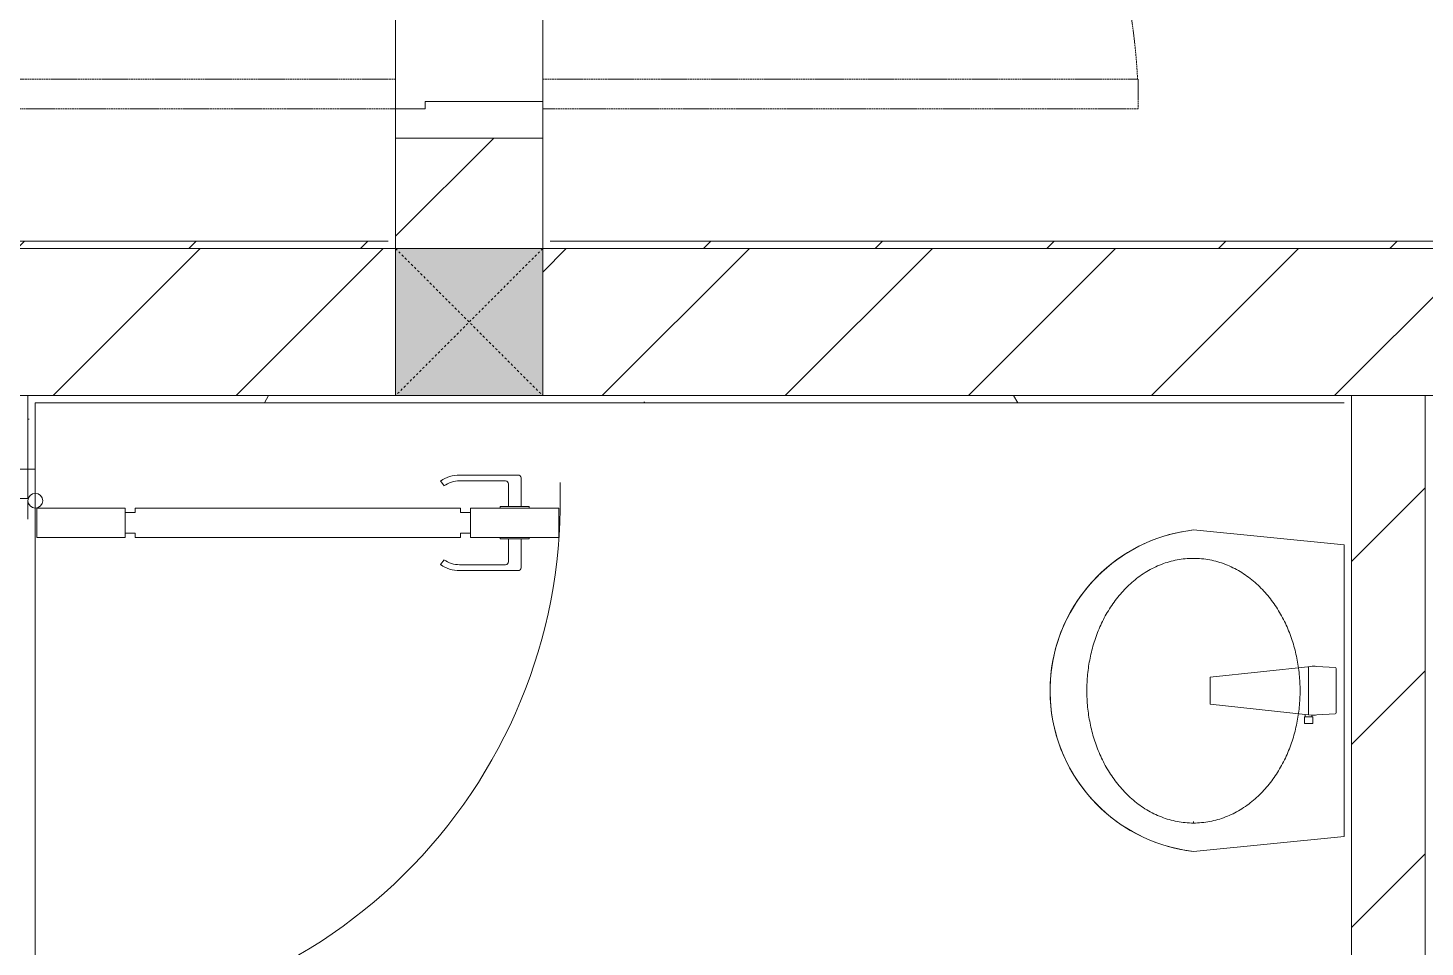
# Model space of a CAD drawing. Header units: millimetres. Extents: x 5356 to 209803, y -16346 to 109894.
# Drawn here: x 55953 to 57853, y 32587 to 33837 of the extents above; entities that cross this region are included whole.
import ezdxf

# ---------------------------------------------------------------- set-up
doc = ezdxf.new("R2010")
doc.units = ezdxf.units.MM
for name, pattern in [('Dash', [6, 3, -3]), ('Grid Line', [22.225, 12.7, -3.175, 3.175, -3.175]), ('NET VAN', [1.06, 0.53, -0.53])]:
    doc.linetypes.add(name, pattern=pattern)
for name, color, linetype, lineweight in [('0-1', 7, 'Continuous', 5), ('A-DETL-GENF-1', 9, 'Continuous', 9), ('A-DETL-GENF-2', 9, 'NET VAN', 9), ('A-DOOR', 31, 'Continuous', 9), ('A-DOOR-1', 9, 'Continuous', 9), ('A-DOOR-FRAM', 31, 'Continuous', 9), ('A-WALL', 113, 'Continuous', 9), ('A-WALL-1', 253, 'Continuous', 18), ('A-WALL-2', 9, 'Continuous', 9), ('A-WALL-3', 113, 'Continuous', 18), ('A-WALL-PATT-1', 10, 'Continuous', 9), ('A-WALL-PATT-3', 111, 'Continuous', 9), ('I-WALL-1', 253, 'Continuous', 18), ('I-WALL-2', 9, 'Continuous', 9), ('I-WALL-3', 2, 'Continuous', 18), ('P-SANR-FIXT-1', 9, 'Continuous', 9), ('P-SANR-FIXT-2', 221, 'Continuous', 9), ('S-COLS', 52, 'Continuous', 9), ('S-COLS-1', 254, 'Continuous', 5), ('S-COLS-4', 52, 'Continuous', 18), ('S-COLS-5', 52, 'Dash', 9), ('S-COLS-HDLN', 52, 'Dash', 9), ('S-GRID-1', 1, 'Grid Line', 9)]:
    doc.layers.add(name, color=color, linetype=linetype, lineweight=lineweight)
pattern_1 = [(45, (0, 0), (-124.4508, 124.4508), [])]
pattern_2 = [(0, (0, 0), (894.08, 223.52), [73.762, -596.798, 73.762, -596.798, -3576.32]), (0, (0, 0), (894.08, 223.52), [-1341.12, 73.762, -1267.358, 73.762, -596.798, -1564.64]), (0, (0, 0), (894.08, 223.52), [-3352.8, 73.762, -373.278, 73.762, -1043.838]), (120, (335.28, 111.76), (-640.614, 662.536), [73.762, -596.798, 73.762, -4173.118]), (120, (335.28, 111.76), (-640.614, 662.536), [-744.322, -596.798, 73.762, -1267.358, -2235.2]), (120, (335.28, 111.76), (-640.614, 662.536), [-2682.24, 73.762, -596.798, 73.762, -1490.878]), (120, (335.28, 111.76), (-640.614, 662.536), [-3426.562, -373.278, 73.762, -1043.838]), (240, (447.04, 558.8), (-253.466, -886.056), [73.762, -596.798, 73.762, -4173.118]), (240, (447.04, 558.8), (-253.466, -886.056), [-744.322, -596.798, 73.762, -1267.358, -2235.2]), (240, (447.04, 558.8), (-253.466, -886.056), [-2682.24, 73.762, -596.798, 73.762, -1490.878]), (240, (447.04, 558.8), (-253.466, -886.056), [-3426.562, -373.278, 73.762, -1043.838])]
pattern_3 = [(45, (0, 0), (-116.67262, 116.67262), [])]

# ---------------------------------------------------------------- blocks, each defined once
blk = doc.blocks.new('DOOR_CW_01 CANH MO-PANEL KINH - DIG_02-800x2200-CỬA NHÔM KÍNH-400864-TKCS_MB ĐỊNH VỊ MỐC TỌA ĐỘ CÔNG TRÌNH')
at = {"layer": 'A-DETL-GENF-1'}
for p, q in [((-347, 772), (-307, 772)), ((-347, 652), (-347, 772)), ((-307, 772), (-307, 652)), ((-349, 731.8), (-347, 731.8)), ((-349, 692.2), (-349, 731.8)), ((-347, 692.2), (-347, 731.8)), ((-307, 692.2), (-307, 731.8)), ((-305, 731.8), (-307, 731.8)), ((-305, 692.2), (-305, 731.8)), ((-392, 637), (-392, 716.5)), ((-349, 720.5), (-388, 720.5)), ((-349, 703.5), (-380, 703.5)), ((-305, 720.5), (-266, 720.5)), ((-305, 703.5), (-274, 703.5)), ((-262, 637), (-262, 716.5)), ((-384, 699.5), (-384, 637)), ((-347, 692.2), (-349, 692.2)), ((-307, 692.2), (-305, 692.2)), ((-270, 699.5), (-270, 637)), ((-307, 652), (-347, 652)), ((-313, 652), (-341, 652)), ((-341, 652), (-341, 638)), ((-313, 638), (-313, 652)), ((-347, 638), (-341, 638)), ((-347, 638), (-347, 196)), ((-307, 638), (-313, 638)), ((-307, 196), (-307, 638)), ((-383.9, 611.2), (-377.3, 615.8)), ((-270.1, 611.2), (-276.7, 615.8)), ((-347, 196), (-341, 196)), ((-341, 196), (-341, 182)), ((-307, 196), (-313, 196)), ((-313, 182), (-313, 196)), ((-307, 182), (-347, 182)), ((-347, 182), (-347, 62)), ((-341, 182), (-313, 182)), ((-307, 62), (-307, 182)), ((-347, 62), (-307, 62))]:
    blk.add_line(p, q, dxfattribs=at)
blk.add_circle((-357, 60), 10, dxfattribs=at)
for centre, radius, start, end in [((-357, 60), 714, 360, 92), ((-388, 716.5), 4, 90, 180), ((-380, 699.5), 4, 90, 180), ((-274, 699.5), 4, 0, 90), ((-266, 716.5), 4, 0, 90), ((-347, 637), 45, 180, 215), ((-347, 637), 37, 180, 215), ((-307, 637), 37, 325, 0), ((-307, 637), 45, 325, 0)]:
    blk.add_arc(centre, radius, start, end, dxfattribs=at)
at = {"layer": 'A-DOOR-1'}
for p, q in [((-360, 50), (-400, 50)), ((-400, 50), (-400, -50)), ((-360, 0), (-360, 50)), ((-357, 50), (-332, 50)), ((400, 50), (360, 50)), ((360, 50), (360, 0)), ((400, -50), (400, 50)), ((-350, 0), (-360, 0)), ((-350, -50), (-350, 0)), ((360, 0), (350, 0)), ((350, 0), (350, -50)), ((-400, -50), (-350, -50)), ((350, -50), (400, -50))]:
    blk.add_line(p, q, dxfattribs=at)
blk = doc.blocks.new('bonruatreo - Chậu rửa-348246-TKCS_MB ĐỊNH VỊ MỐC TỌA ĐỘ CÔNG TRÌNH')
at = {"layer": 'P-SANR-FIXT-1'}
for p, q in [((-218.6, 205), (-198.4, 0)), ((-177.8, 205), (-180.6, 205)), ((198.4, 0), (218.6, 205)), ((-198.4, 0), (198.4, 0)), ((165, 0), (-165, 0))]:
    blk.add_line(p, q, dxfattribs=at)
at = {"layer": 'P-SANR-FIXT-1', "flags": 128}
blk.add_lwpolyline([(-218.6, 205), (-217.4, 213.7), (-215.9, 222.4), (-214, 231), (-211.8, 239.5), (-209.3, 247.9), (-206.4, 256.2), (-203.2, 264.4), (-199.6, 272.5), (-195.8, 280.4), (-191.6, 288.1), (-187.1, 295.7), (-182.3, 303.1), (-177.3, 310.3), (-171.9, 317.3), (-166.3, 324.1), (-160.4, 330.6), (-154.2, 336.9), (-147.8, 342.9), (-141.2, 348.7), (-134.3, 354.2), (-127.3, 359.4), (-120, 364.4), (-112.5, 369), (-104.9, 373.4), (-97.1, 377.4), (-89.1, 381.2), (-81, 384.6), (-72.7, 387.6), (-64.4, 390.4), (-55.9, 392.8), (-47.3, 394.8), (-38.7, 396.6), (-30, 397.9), (-21.3, 399), (-12.5, 399.6), (-3.7, 400), (5.1, 399.9), (13.9, 399.6), (22.6, 398.8), (31.4, 397.8), (40.1, 396.3), (48.7, 394.5), (57.2, 392.4), (65.7, 390), (74, 387.2), (82.2, 384.1), (90.3, 380.6), (98.3, 376.8), (106.1, 372.7), (113.7, 368.3), (121.1, 363.6), (128.4, 358.7), (135.4, 353.4), (142.2, 347.8), (148.8, 342), (155.2, 335.9), (161.3, 329.6), (167.2, 323), (172.8, 316.2), (178.1, 309.2), (183.1, 302), (187.8, 294.6), (192.2, 287), (196.4, 279.2), (200.2, 271.3), (203.7, 263.2), (206.8, 255), (209.7, 246.6), (212.2, 238.2), (214.3, 229.7), (216.1, 221.1), (217.6, 212.4), (218.6, 205)], dxfattribs=at)
at = {"layer": 'P-SANR-FIXT-1'}
blk.add_arc((0, 180), 220, 6.525, 173.475, dxfattribs=at)
for points in [[(-180, 205), (-180, 212.4), (-178.6, 227.3), (-172.4, 248.8), (-162.5, 268.9), (-149.4, 287), (-133.8, 303), (-116.1, 316.6), (-96.9, 327.9), (-76.5, 336.8), (-55.2, 343.5), (-33.3, 347.9), (-11.2, 350.1), (11.1, 350.1), (33.3, 347.9), (55.2, 343.5), (76.5, 336.8), (96.9, 327.9), (116.1, 316.6), (133.8, 302.9), (149.5, 287), (162.5, 268.8), (172.4, 248.8), (178.6, 227.3), (180, 212.4), (180, 205)], [(180, 205), (180, 197.6), (178.6, 182.7), (172.4, 161.2), (162.5, 141.2), (149.5, 123), (133.8, 107.1), (116.1, 93.4), (96.9, 82.1), (76.5, 73.2), (55.2, 66.5), (33.3, 62.1), (11.1, 59.9), (-11.2, 59.9), (-33.3, 62.1), (-55.2, 66.5), (-76.5, 73.2), (-96.9, 82.1), (-116.1, 93.4), (-133.8, 107), (-149.4, 123), (-162.5, 141.1), (-172.4, 161.2), (-178.6, 182.7), (-180, 197.6), (-180, 205)]]:
    blk.add_open_spline(points, degree=3, dxfattribs=at)
at = {"layer": 'P-SANR-FIXT-2'}
for p, q in [((-18.5, 182.5), (-32.2, 52.9)), ((18.5, 182.5), (-18.5, 182.5)), ((33, 45.4), (18.5, 182.5)), ((-35.6, 54.2), (-44.7, 54.2)), ((-44.7, 54.2), (-44.7, 42.8)), ((-44.7, 42.8), (-35.6, 42.8)), ((-35.6, 52.9), (-35.6, 54.2)), ((-32.2, 52.9), (-35.6, 52.9)), ((-35.6, 44.2), (-35.6, 52.9)), ((-35.6, 42.8), (-35.6, 44.2)), ((-35.6, 44.2), (-33.1, 44.2)), ((-32.2, 52.9), (-33.1, 44.2)), ((32.7, 48.5), (-32.7, 48.5)), ((-33, 37.3), (-31.4, 12.2)), ((31.4, 12.2), (33, 37.3)), ((-30.2, 11), (30.2, 11))]:
    blk.add_line(p, q, dxfattribs=at)
for centre, radius, start, end in [((5.5, 41.4), 38.7, 175.8543, 186.034), ((-5.5, 41.4), 38.7, 353.966, 6.034), ((-30.1, 12.3), 1.3, 183.5997, 268.7722), ((30.1, 12.3), 1.3, 271.2278, 356.4003)]:
    blk.add_arc(centre, radius, start, end, dxfattribs=at)
blk = doc.blocks.new('NCV_TKTC_TANG 1_rvt-1-TKCS_MB ĐỊNH VỊ MỐC TỌA ĐỘ CÔNG TRÌNH')
at = {"layer": 'A-WALL-PATT-1'}
h = blk.add_hatch(dxfattribs=at)
h.set_pattern_fill('FP_4', color=256, style=0, pattern_type=2)
h.set_pattern_definition(pattern_2)
h.paths.add_polyline_path([(55962.6, 31336.9), (55962.6, 32436.9), (55952.6, 32436.9), (55952.6, 31336.9)])
h.paths.add_polyline_path([(55952.6, 33236.9), (55962.6, 33236.9), (55962.6, 33336.9), (55952.6, 33336.9), (55952.6, 33236.9)])
h = blk.add_hatch(dxfattribs=at)
h.set_pattern_fill('FP_4', color=256, style=0, pattern_type=2)
h.set_pattern_definition(pattern_2)
h.paths.add_polyline_path([(57405.1, 33326.9), (57752.6, 33326.9), (57752.6, 33336.9), (55962.6, 33336.9), (55962.6, 33326.9), (56799.9, 33326.9)])
h = blk.add_hatch(dxfattribs=at)
h.set_pattern_fill('FP_2', color=256, style=0, pattern_type=2)
h.set_pattern_definition(pattern_1)
h.paths.add_polyline_path([(57848.4, 28936.9), (57852.6, 28936.9), (57852.6, 31236.9), (57752.6, 31236.9), (57752.6, 28936.9)])
h.paths.add_polyline_path([(57757.3, 31336.9), (57852.6, 31336.9), (57852.6, 33336.9), (57752.6, 33336.9), (57752.6, 31336.9)])
at = {"layer": 'A-WALL-1'}
for p, q in [((57752.6, 33336.9), (57752.6, 31346.9)), ((57852.6, 33336.9), (57752.6, 33336.9)), ((57852.6, 31336.9), (57852.6, 33336.9))]:
    blk.add_line(p, q, dxfattribs=at)
at = {"layer": 'A-WALL-2'}
blk.add_line((55952.6, 33336.9), (55952.6, 33236.9), dxfattribs=at)
at = {"layer": 'I-WALL-1'}
for p, q in [((55962.6, 33336.9), (55952.6, 33336.9)), ((57752.6, 33336.9), (55962.6, 33336.9)), ((55962.6, 33236.9), (55962.6, 33326.9)), ((55962.6, 33326.9), (57742.6, 33326.9)), ((57752.6, 33326.9), (57752.6, 33336.9)), ((57852.6, 33326.9), (57852.6, 31336.9)), ((55952.6, 33236.9), (55962.6, 33236.9))]:
    blk.add_line(p, q, dxfattribs=at)
at = {"layer": 'I-WALL-2'}
blk.add_line((55962.6, 33236.9), (55962.6, 32436.9), dxfattribs=at)
at = {"layer": 'A-DOOR-1', "rotation": 269.9999999999989}
blk.add_blockref('DOOR_CW_01 CANH MO-PANEL KINH - DIG_02-800x2200-CỬA NHÔM KÍNH-400864-TKCS_MB ĐỊNH VỊ MỐC TỌA ĐỘ CÔNG TRÌNH', (55902.6, 32836.9), dxfattribs=at)
at = {"layer": 'P-SANR-FIXT-1', "rotation": 90.00000000000026}
blk.add_blockref('bonruatreo - Chậu rửa-348246-TKCS_MB ĐỊNH VỊ MỐC TỌA ĐỘ CÔNG TRÌNH', (57742.6, 32935.6), dxfattribs=at)
blk = doc.blocks.new('FD_07 - FD_07-1700x2200-CỬA ĐI 2 CÁNH-910693-TKCS_MB ĐỊNH VỊ MỐC TỌA ĐỘ CÔNG TRÌNH')
at = {"layer": 'A-DETL-GENF-2'}
for p, q in [((-810, 910), (-810, 100)), ((-770, 910), (-810, 910)), ((-770, 100), (-770, 910)), ((770, 100), (770, 910)), ((770, 910), (810, 910)), ((810, 910), (810, 100)), ((-810, 100), (-770, 100)), ((810, 100), (770, 100)), ((-810, -910), (-810, -100)), ((-810, -100), (-770, -100)), ((-770, -100), (-770, -910)), ((810, -100), (770, -100)), ((770, -100), (770, -910)), ((810, -910), (810, -100)), ((-770, -910), (-810, -910)), ((770, -910), (810, -910))]:
    blk.add_line(p, q, dxfattribs=at)
for centre, start, end in [((-810, 100), 0, 87.1694), ((810, 100), 92.8306, 180), ((-810, -100), 272.8306, 360), ((810, -100), 180, 267.1694)]:
    blk.add_arc(centre, 810, start, end, dxfattribs=at)
at = {"layer": 'A-DOOR'}
for p, q in [((-810, 100), (810, 100)), ((800, -100), (-800, -100))]:
    blk.add_line(p, q, dxfattribs=at)
at = {"layer": 'A-DOOR-FRAM'}
for p, q in [((-810, 100), (-850, 100)), ((-850, 100), (-850, -100)), ((-810, 60), (-810, 100)), ((850, 100), (810, 100)), ((810, 100), (810, 60)), ((850, -100), (850, 100)), ((-800, 60), (-810, 60)), ((-800, -100), (-800, 60)), ((810, 60), (800, 60)), ((800, 60), (800, -100)), ((-850, -100), (-800, -100)), ((800, -100), (850, -100))]:
    blk.add_line(p, q, dxfattribs=at)
blk = doc.blocks.new('G1_SOF - BO TRU - 200x200-3050151-TKCS_MB ĐỊNH VỊ MỐC TỌA ĐỘ CÔNG TRÌNH')
at = {"layer": 'S-COLS-HDLN'}
for p, q in [((-100, 100), (100, -100)), ((100, 100), (-100, -100))]:
    blk.add_line(p, q, dxfattribs=at)

msp = doc.modelspace()

# ---------------------------------------------------------------- hatches: boundary and pattern name
at = {"layer": 'A-WALL-PATT-3'}
h = msp.add_hatch(dxfattribs=at)
h.set_pattern_fill('FP_1', color=256, style=0, pattern_type=2)
h.set_pattern_definition(pattern_1)
h.paths.add_polyline_path([(56652.6, 33536.9), (56652.6, 33687.1), (56452.6, 33687.1), (56452.6, 33536.9)])
h.paths.add_polyline_path([(56492.6, 35387.1), (56652.6, 35387.1), (56652.6, 35537.4), (56452.6, 35537.4), (56452.6, 35387.1)])
h = msp.add_hatch(dxfattribs=at)
h.set_pattern_fill('FP_8', color=256, style=0, pattern_type=2)
h.set_pattern_definition(pattern_3)
h.paths.add_polyline_path([(56442.6, 33536.9), (56442.6, 33546.9), (52427.6, 33546.9), (52427.6, 33536.9), (56194.7, 33536.9)])
h.paths.add_polyline_path([(44452.6, 33536.9), (51337.6, 33536.9), (51337.6, 33546.9), (44452.6, 33546.9)])
h = msp.add_hatch(dxfattribs=at)
h.set_pattern_fill('FP_1', color=256, style=0, pattern_type=2)
h.set_pattern_definition(pattern_1)
h.paths.add_polyline_path([(57707.7, 33336.9), (59537.6, 33336.9), (59537.6, 33536.9), (56652.6, 33536.9), (56652.6, 33336.9), (57405.1, 33336.9)])
h.paths.add_polyline_path([(52927.6, 33336.9), (56452.6, 33336.9), (56452.6, 33536.9), (52927.6, 33536.9)])
h.paths.add_polyline_path([(60727.6, 33336.9), (60727.6, 33536.9), (60627.6, 33536.9), (60627.6, 33336.9)])
h = msp.add_hatch(dxfattribs=at)
h.set_pattern_fill('FP_8', color=256, style=0, pattern_type=2)
h.set_pattern_definition(pattern_3)
h.paths.add_polyline_path([(80552.6, 33536.9), (80552.6, 33546.9), (70567.6, 33546.9), (70567.6, 33536.9), (80403.3, 33536.9)])
h.paths.add_polyline_path([(59537.6, 33536.9), (59535.4, 33546.9), (56652.6, 33546.9), (56652.6, 33536.9), (58615.5, 33536.9)])
h.paths.add_polyline_path([(60627.6, 33536.9), (67737.6, 33536.9), (67737.6, 33546.9), (60627.6, 33546.9)])
h.paths.add_polyline_path([(69377.6, 33536.9), (69477.6, 33536.9), (69475.4, 33546.9), (68827.6, 33546.9), (68827.6, 33536.9), (68927.6, 33536.9)])
at = {"layer": 'S-COLS-1'}
msp.add_hatch(color=256, dxfattribs=at).paths.add_polyline_path([(56452.6, 33336.9), (56652.6, 33336.9), (56652.6, 33536.9), (56452.6, 33536.9)])

# ---------------------------------------------------------------- linework, layer by layer
at = {"layer": 'A-WALL'}
for p, q in [((56452.6, 33727.1), (56452.6, 35347.1)), ((56652.6, 35337.1), (56652.6, 33737.1)), ((56452.6, 33336.9), (56452.6, 33687.1)), ((56652.6, 33546.9), (56652.6, 33687.1)), ((56442.6, 33536.9), (52927.6, 33536.9)), ((52927.6, 33536.9), (56442.6, 33536.9)), ((59537.6, 33536.9), (56652.6, 33536.9)), ((56652.6, 33536.9), (56652.6, 33336.9)), ((56652.6, 33536.9), (59537.6, 33536.9))]:
    msp.add_line(p, q, dxfattribs=at)
at = {"layer": 'A-WALL-3'}
for p, q in [((56452.6, 33536.9), (56652.6, 33536.9)), ((52927.6, 33336.9), (56452.6, 33336.9)), ((56652.6, 33336.9), (59537.6, 33336.9))]:
    msp.add_line(p, q, dxfattribs=at)
at = {"layer": 'I-WALL-3'}
for p, q in [((56442.6, 33546.9), (52427.6, 33546.9)), ((56652.6, 33546.9), (56652.6, 33536.9)), ((59537.6, 33546.9), (56662.6, 33546.9))]:
    msp.add_line(p, q, dxfattribs=at)
at = {"layer": 'S-COLS'}
for p, q in [((56452.6, 33536.9), (56452.6, 33336.9)), ((56652.6, 33336.9), (56652.6, 33536.9))]:
    msp.add_line(p, q, dxfattribs=at)
at = {"layer": 'S-COLS-4'}
for p, q in [((56652.6, 33536.9), (56452.6, 33536.9)), ((56452.6, 33336.9), (56652.6, 33336.9))]:
    msp.add_line(p, q, dxfattribs=at)
at = {"layer": 'S-GRID-1'}
msp.add_line((131551.8, 33536.9), (29351.8, 33536.9), dxfattribs=at)

# ---------------------------------------------------------------- block references
at = {"layer": '0-1'}
msp.add_blockref('NCV_TKTC_TANG 1_rvt-1-TKCS_MB ĐỊNH VỊ MỐC TỌA ĐỘ CÔNG TRÌNH', (0, 0), dxfattribs=at)
at = {"layer": 'A-DOOR', "rotation": 90}
msp.add_blockref('FD_07 - FD_07-1700x2200-CỬA ĐI 2 CÁNH-910693-TKCS_MB ĐỊNH VỊ MỐC TỌA ĐỘ CÔNG TRÌNH', (56552.6, 34537.1), dxfattribs=at)
at = {"layer": 'S-COLS-5'}
msp.add_blockref('G1_SOF - BO TRU - 200x200-3050151-TKCS_MB ĐỊNH VỊ MỐC TỌA ĐỘ CÔNG TRÌNH', (56552.6, 33436.9), dxfattribs=at)

doc.saveas('drawing.dxf')
